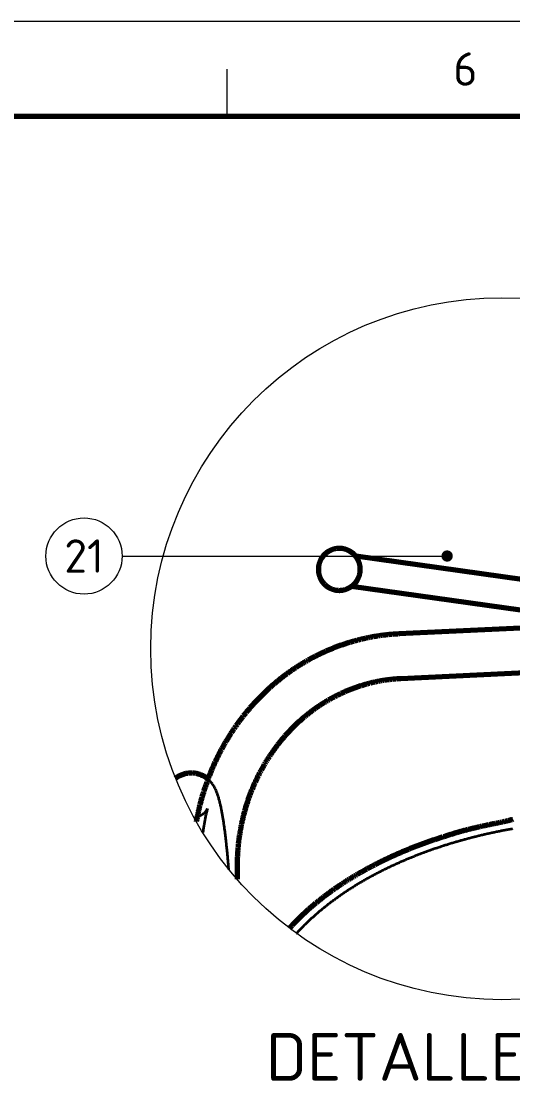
# Model space of a CAD drawing. Header units: millimetres. Extents: x 0 to 2382, y 0 to 420.
# Drawn here: x 879.4 to 931, y 307.9 to 420 of the extents above; entities that cross this region are included whole.
import ezdxf
from ezdxf.enums import TextEntityAlignment as Align

# ---------------------------------------------------------------- set-up
doc = ezdxf.new("R2010")
doc.units = ezdxf.units.MM
doc.linetypes.add('IRAM-E-TRAZOS', pattern=[5, 4, -1])
for name, color, linetype, lineweight in [('01-VISIBLE', 7, 'CONTINUOUS', 70), ('02-OCULTA', 4, 'IRAM-E-TRAZOS', 35), ('06-TEXTO', 7, 'CONTINUOUS', 25), ('07-RECUADRO', 7, 'CONTINUOUS', 70), ('08-FINA', 5, 'CONTINUOUS', 18)]:
    doc.layers.add(name, color=color, linetype=linetype, lineweight=lineweight)
doc.styles.add('ISO3098', font='isocpeur.ttf')

msp = doc.modelspace()

# ---------------------------------------------------------------- hatches: boundary and pattern name
at = {"layer": '08-FINA'}
h = msp.add_hatch(color=7, dxfattribs=at)
h.dxf.hatch_style = 1
edge = h.paths.add_edge_path()
edge.add_arc((924.083, 363.891), 0.6, 0, 360)

# ---------------------------------------------------------------- linework, layer by layer
at = {"layer": '01-VISIBLE'}
for points in [[(914.977, 362.491), (914.977, 362.531), (914.976, 362.571), (914.974, 362.611), (914.972, 362.651), (914.968, 362.691), (914.964, 362.731), (914.96, 362.77), (914.954, 362.81), (914.948, 362.85), (914.941, 362.889), (914.933, 362.929), (914.925, 362.968), (914.916, 363.007), (914.906, 363.046), (914.896, 363.084), (914.885, 363.123), (914.873, 363.161), (914.86, 363.199), (914.847, 363.237), (914.833, 363.274), (914.818, 363.312), (914.803, 363.349), (914.787, 363.386), (914.771, 363.422), (914.753, 363.458), (914.735, 363.494), (914.717, 363.529), (914.698, 363.565), (914.678, 363.599), (914.657, 363.634), (914.636, 363.668), (914.614, 363.702), (914.592, 363.735), (914.569, 363.768), (914.545, 363.8), (914.521, 363.832), (914.497, 363.864), (914.471, 363.895), (914.445, 363.925), (914.419, 363.955), (914.392, 363.985), (914.365, 364.014), (914.337, 364.043), (914.308, 364.071), (914.279, 364.099), (914.25, 364.126), (914.219, 364.152), (914.189, 364.178), (914.158, 364.204), (914.127, 364.228), (914.095, 364.253), (914.062, 364.276), (914.03, 364.3), (913.997, 364.322), (913.963, 364.344), (913.929, 364.365), (913.895, 364.386), (913.86, 364.406), (913.825, 364.425), (913.79, 364.444), (913.754, 364.462), (913.718, 364.48), (913.681, 364.496), (913.645, 364.513), (913.608, 364.528), (913.571, 364.543), (913.533, 364.557), (913.495, 364.57), (913.457, 364.583), (913.419, 364.595), (913.381, 364.606), (913.342, 364.617), (913.303, 364.627), (913.264, 364.636), (913.225, 364.645), (913.186, 364.653), (913.146, 364.66), (913.107, 364.666), (913.067, 364.672), (913.027, 364.676), (912.987, 364.681), (912.948, 364.684), (912.908, 364.687), (912.868, 364.689), (912.828, 364.69), (912.787, 364.691), (912.747, 364.691), (912.707, 364.69), (912.667, 364.688), (912.627, 364.686), (912.587, 364.683), (912.547, 364.679), (912.508, 364.674), (912.468, 364.669), (912.428, 364.663), (912.389, 364.656), (912.349, 364.649), (912.31, 364.641), (912.271, 364.632), (912.232, 364.622), (912.194, 364.612), (912.155, 364.601), (912.117, 364.589), (912.079, 364.577), (912.041, 364.564), (912.003, 364.55), (911.966, 364.536), (911.929, 364.52), (911.892, 364.505), (911.855, 364.488), (911.819, 364.471), (911.783, 364.453), (911.748, 364.435), (911.712, 364.416), (911.677, 364.396), (911.643, 364.376), (911.609, 364.355), (911.575, 364.333), (911.542, 364.311), (911.509, 364.288), (911.476, 364.265), (911.444, 364.241), (911.412, 364.216), (911.381, 364.191), (911.351, 364.165), (911.32, 364.139), (911.291, 364.112), (911.261, 364.085), (911.232, 364.057), (911.204, 364.029), (911.176, 364), (911.149, 363.97), (911.123, 363.94), (911.096, 363.91), (911.071, 363.879), (911.046, 363.848), (911.021, 363.816), (910.998, 363.784), (910.974, 363.751), (910.952, 363.718), (910.93, 363.685), (910.908, 363.651), (910.887, 363.617), (910.867, 363.582), (910.848, 363.547), (910.829, 363.512), (910.81, 363.476), (910.793, 363.44), (910.776, 363.404), (910.76, 363.367), (910.744, 363.33), (910.729, 363.293), (910.715, 363.256), (910.701, 363.218), (910.688, 363.18), (910.676, 363.142), (910.664, 363.104), (910.654, 363.065), (910.644, 363.026), (910.634, 362.987), (910.625, 362.948), (910.618, 362.909), (910.61, 362.869), (910.604, 362.83), (910.598, 362.79), (910.593, 362.751), (910.588, 362.711), (910.585, 362.671), (910.582, 362.631), (910.58, 362.591), (910.578, 362.551), (910.578, 362.511), (910.578, 362.471), (910.578, 362.431), (910.58, 362.391), (910.582, 362.351), (910.585, 362.311), (910.588, 362.271), (910.593, 362.231), (910.598, 362.191), (910.604, 362.152), (910.61, 362.112), (910.618, 362.073), (910.625, 362.033), (910.634, 361.994), (910.644, 361.955), (910.654, 361.916), (910.664, 361.878), (910.676, 361.84), (910.688, 361.801), (910.701, 361.763), (910.715, 361.726), (910.729, 361.688), (910.744, 361.651), (910.76, 361.614), (910.776, 361.578), (910.793, 361.541), (910.81, 361.505), (910.829, 361.47), (910.848, 361.434), (910.867, 361.399), (910.887, 361.365), (910.908, 361.331), (910.93, 361.297), (910.952, 361.263), (910.974, 361.23), (910.998, 361.198), (911.021, 361.165), (911.046, 361.134), (911.071, 361.102), (911.096, 361.071), (911.123, 361.041), (911.149, 361.011), (911.176, 360.982), (911.204, 360.953), (911.232, 360.925), (911.261, 360.897), (911.291, 360.869), (911.32, 360.842), (911.351, 360.816), (911.381, 360.791), (911.412, 360.765), (911.444, 360.741), (911.476, 360.717), (911.509, 360.693), (911.542, 360.671), (911.575, 360.648), (911.609, 360.627), (911.643, 360.606), (911.677, 360.585), (911.712, 360.566), (911.748, 360.547), (911.783, 360.528), (911.819, 360.51), (911.855, 360.493), (911.892, 360.477), (911.929, 360.461), (911.966, 360.446), (912.003, 360.432), (912.041, 360.418), (912.079, 360.405), (912.117, 360.392), (912.155, 360.381), (912.194, 360.37), (912.232, 360.359), (912.271, 360.35), (912.31, 360.341), (912.349, 360.333), (912.389, 360.325), (912.428, 360.319), (912.468, 360.313), (912.508, 360.307), (912.547, 360.303), (912.587, 360.299), (912.627, 360.296), (912.667, 360.293), (912.707, 360.292), (912.747, 360.291), (912.787, 360.291), (912.828, 360.291), (912.868, 360.293), (912.908, 360.295), (912.948, 360.297), (912.987, 360.301), (913.027, 360.305), (913.067, 360.31), (913.107, 360.316), (913.146, 360.322), (913.186, 360.329), (913.225, 360.337), (913.264, 360.345), (913.303, 360.354), (913.342, 360.364), (913.381, 360.375), (913.419, 360.386), (913.457, 360.398), (913.495, 360.411), (913.533, 360.425), (913.571, 360.439), (913.608, 360.453), (913.645, 360.469), (913.681, 360.485), (913.718, 360.502), (913.754, 360.519), (913.79, 360.537), (913.825, 360.556), (913.86, 360.576), (913.895, 360.596), (913.929, 360.616), (913.963, 360.638), (913.997, 360.659), (914.03, 360.682), (914.062, 360.705), (914.095, 360.729), (914.127, 360.753), (914.158, 360.778), (914.189, 360.803), (914.219, 360.829), (914.25, 360.856), (914.279, 360.883), (914.308, 360.911), (914.337, 360.939), (914.365, 360.967), (914.392, 360.996), (914.419, 361.026), (914.445, 361.056), (914.471, 361.087), (914.497, 361.118), (914.521, 361.149), (914.545, 361.181), (914.569, 361.214), (914.592, 361.247), (914.614, 361.28), (914.636, 361.314), (914.657, 361.348), (914.678, 361.382), (914.698, 361.417), (914.717, 361.452), (914.735, 361.487), (914.753, 361.523), (914.771, 361.559), (914.787, 361.596), (914.803, 361.633), (914.818, 361.67), (914.833, 361.707), (914.847, 361.745), (914.86, 361.782), (914.873, 361.82), (914.885, 361.859), (914.896, 361.897), (914.906, 361.936), (914.916, 361.975), (914.925, 362.014), (914.933, 362.053), (914.941, 362.092), (914.948, 362.132), (914.954, 362.171), (914.96, 362.211), (914.964, 362.251), (914.968, 362.291), (914.972, 362.331), (914.974, 362.371), (914.976, 362.411), (914.977, 362.451), (914.977, 362.491)], [(943.116, 359.843), (914.495, 363.865)], [(938.758, 357.224), (914.05, 360.696)], [(938.574, 356.644), (919.009, 355.713)], [(919.009, 355.713), (918.909, 355.708), (918.809, 355.703), (918.709, 355.697), (918.609, 355.69), (918.51, 355.684), (918.41, 355.676), (918.31, 355.668), (918.21, 355.66), (918.111, 355.651), (918.011, 355.642), (917.911, 355.632), (917.812, 355.622), (917.712, 355.611), (917.613, 355.6), (917.513, 355.589), (917.414, 355.577), (917.315, 355.564), (917.216, 355.551), (917.116, 355.538), (917.017, 355.524), (916.918, 355.509), (916.819, 355.494), (916.72, 355.479), (916.622, 355.463), (916.523, 355.447), (916.424, 355.43), (916.326, 355.413), (916.227, 355.395), (916.129, 355.377), (916.03, 355.358), (915.932, 355.339), (915.834, 355.32), (915.736, 355.3), (915.638, 355.279), (915.54, 355.258), (915.442, 355.237), (915.345, 355.215), (915.247, 355.193), (915.15, 355.17), (915.052, 355.147), (914.955, 355.123), (914.858, 355.099), (914.761, 355.074), (914.664, 355.049), (914.567, 355.024), (914.471, 354.998), (914.374, 354.972), (914.278, 354.945), (914.181, 354.917), (914.085, 354.89), (913.989, 354.861), (913.893, 354.833), (913.798, 354.804), (913.702, 354.774), (913.607, 354.744), (913.511, 354.714), (913.416, 354.683), (913.321, 354.652), (913.226, 354.62), (913.131, 354.588), (913.037, 354.555), (912.942, 354.522), (912.848, 354.488), (912.754, 354.454), (912.66, 354.42), (912.566, 354.385), (912.472, 354.35), (912.379, 354.314), (912.286, 354.278), (912.192, 354.242), (912.099, 354.205), (912.007, 354.167), (911.914, 354.129), (911.822, 354.091), (911.729, 354.052), (911.637, 354.013), (911.545, 353.974), (911.453, 353.934), (911.362, 353.893), (911.271, 353.852), (911.179, 353.811), (911.088, 353.77), (910.998, 353.728), (910.907, 353.685), (910.817, 353.642), (910.726, 353.599), (910.636, 353.555), (910.546, 353.511), (910.457, 353.466), (910.367, 353.422), (910.278, 353.376), (910.189, 353.33), (910.1, 353.284), (910.012, 353.238), (909.923, 353.191), (909.835, 353.143), (909.747, 353.096), (909.66, 353.047), (909.572, 352.999), (909.485, 352.95), (909.398, 352.901), (909.311, 352.851), (909.224, 352.801), (909.138, 352.75), (909.052, 352.699), (908.966, 352.648), (908.88, 352.596), (908.795, 352.544), (908.71, 352.492), (908.625, 352.439), (908.54, 352.386), (908.455, 352.332), (908.371, 352.278), (908.287, 352.224), (908.203, 352.169), (908.12, 352.114), (908.036, 352.058), (907.953, 352.003), (907.87, 351.946), (907.788, 351.89), (907.706, 351.833), (907.624, 351.776), (907.542, 351.718), (907.46, 351.66), (907.379, 351.601), (907.298, 351.543), (907.217, 351.484), (907.137, 351.424), (907.057, 351.364), (906.977, 351.304), (906.897, 351.244), (906.817, 351.183), (906.738, 351.121), (906.659, 351.06), (906.581, 350.998), (906.502, 350.936), (906.424, 350.873), (906.347, 350.81), (906.269, 350.747), (906.192, 350.683), (906.115, 350.619), (906.038, 350.555), (905.962, 350.49), (905.886, 350.425), (905.81, 350.36), (905.734, 350.294), (905.659, 350.229), (905.584, 350.162), (905.509, 350.096), (905.435, 350.029), (905.361, 349.961), (905.287, 349.894), (905.213, 349.826), (905.14, 349.758), (905.067, 349.689), (904.995, 349.62), (904.922, 349.551), (904.85, 349.482), (904.778, 349.412), (904.707, 349.342), (904.636, 349.272), (904.565, 349.201), (904.494, 349.13), (904.424, 349.059), (904.354, 348.987), (904.285, 348.915), (904.215, 348.843), (904.146, 348.771), (904.078, 348.698), (904.009, 348.625), (903.941, 348.551), (903.873, 348.478), (903.806, 348.404), (903.739, 348.33), (903.672, 348.255), (903.605, 348.18), (903.539, 348.105), (903.473, 348.03), (903.408, 347.954), (903.342, 347.879), (903.278, 347.802), (903.213, 347.726), (903.149, 347.649), (903.085, 347.572), (903.021, 347.495), (902.958, 347.418), (902.895, 347.34), (902.832, 347.262), (902.77, 347.184), (902.708, 347.105), (902.646, 347.026), (902.585, 346.947), (902.524, 346.868), (902.463, 346.788), (902.403, 346.708), (902.343, 346.628), (902.283, 346.548), (902.224, 346.467), (902.165, 346.387), (902.106, 346.306), (902.047, 346.224), (901.989, 346.143), (901.932, 346.061), (901.874, 345.979), (901.817, 345.897), (901.761, 345.814), (901.704, 345.732), (901.648, 345.649), (901.593, 345.565), (901.537, 345.482), (901.482, 345.398), (901.428, 345.315), (901.374, 345.23), (901.32, 345.146), (901.266, 345.062), (901.213, 344.977), (901.16, 344.892), (901.107, 344.807), (901.055, 344.721), (901.003, 344.636), (900.952, 344.55), (900.901, 344.464), (900.85, 344.378), (900.799, 344.291), (900.749, 344.205), (900.699, 344.118), (900.65, 344.031), (900.601, 343.944), (900.552, 343.856), (900.504, 343.769), (900.456, 343.681), (900.408, 343.593), (900.361, 343.505), (900.314, 343.416), (900.268, 343.328), (900.221, 343.239), (900.175, 343.15), (900.13, 343.061), (900.085, 342.971), (900.04, 342.882), (899.996, 342.792), (899.952, 342.702), (899.908, 342.612), (899.864, 342.522), (899.821, 342.432), (899.779, 342.341), (899.737, 342.251), (899.695, 342.16), (899.653, 342.069), (899.612, 341.977), (899.571, 341.886), (899.531, 341.795), (899.491, 341.703), (899.451, 341.611), (899.411, 341.519), (899.372, 341.427), (899.334, 341.335), (899.296, 341.242), (899.258, 341.149), (899.22, 341.057), (899.183, 340.964), (899.146, 340.871), (899.11, 340.778), (899.074, 340.684), (899.038, 340.591), (899.003, 340.497), (898.968, 340.403), (898.933, 340.309), (898.899, 340.215), (898.865, 340.121), (898.831, 340.027), (898.798, 339.932), (898.766, 339.838), (898.733, 339.743), (898.701, 339.648), (898.67, 339.553), (898.638, 339.458), (898.607, 339.363), (898.577, 339.268), (898.547, 339.172), (898.517, 339.077), (898.488, 338.981), (898.459, 338.885), (898.43, 338.79), (898.402, 338.694), (898.374, 338.597), (898.346, 338.501), (898.319, 338.405), (898.292, 338.309), (898.266, 338.212), (898.24, 338.115), (898.214, 338.019), (898.189, 337.922), (898.164, 337.825), (898.139, 337.728), (898.115, 337.631), (898.091, 337.534), (898.068, 337.436), (898.045, 337.339), (898.022, 337.241), (898, 337.144), (897.978, 337.046), (897.957, 336.948), (897.936, 336.851), (897.915, 336.753), (897.894, 336.655), (897.874, 336.557), (897.855, 336.459), (897.836, 336.36), (897.817, 336.262), (897.798, 336.164), (897.78, 336.065), (897.774, 336.032)], [(919.232, 351.019), (919.132, 351.013), (919.032, 351.008), (918.932, 351.002), (918.832, 350.995), (918.732, 350.987), (918.632, 350.979), (918.532, 350.97), (918.433, 350.961), (918.333, 350.951), (918.233, 350.94), (918.134, 350.929), (918.034, 350.917), (917.935, 350.905), (917.835, 350.892), (917.736, 350.878), (917.637, 350.864), (917.538, 350.849), (917.439, 350.834), (917.34, 350.818), (917.241, 350.801), (917.142, 350.784), (917.043, 350.766), (916.945, 350.748), (916.846, 350.729), (916.748, 350.709), (916.65, 350.689), (916.552, 350.669), (916.454, 350.647), (916.356, 350.625), (916.258, 350.603), (916.161, 350.579), (916.064, 350.556), (915.966, 350.531), (915.869, 350.506), (915.772, 350.481), (915.675, 350.455), (915.579, 350.428), (915.482, 350.401), (915.386, 350.373), (915.29, 350.345), (915.194, 350.316), (915.098, 350.286), (915.003, 350.256), (914.907, 350.226), (914.812, 350.194), (914.717, 350.162), (914.622, 350.13), (914.527, 350.097), (914.433, 350.064), (914.339, 350.03), (914.245, 349.995), (914.151, 349.96), (914.057, 349.924), (913.964, 349.888), (913.87, 349.851), (913.777, 349.813), (913.685, 349.775), (913.592, 349.737), (913.5, 349.698), (913.408, 349.658), (913.316, 349.618), (913.224, 349.578), (913.133, 349.536), (913.042, 349.495), (912.951, 349.452), (912.86, 349.41), (912.77, 349.366), (912.68, 349.322), (912.59, 349.278), (912.5, 349.233), (912.411, 349.188), (912.322, 349.142), (912.233, 349.095), (912.144, 349.048), (912.056, 349.001), (911.968, 348.953), (911.88, 348.905), (911.793, 348.856), (911.706, 348.806), (911.619, 348.756), (911.532, 348.706), (911.446, 348.655), (911.36, 348.603), (911.274, 348.551), (911.189, 348.499), (911.104, 348.446), (911.019, 348.392), (910.934, 348.339), (910.85, 348.284), (910.766, 348.229), (910.683, 348.174), (910.599, 348.118), (910.516, 348.062), (910.434, 348.005), (910.351, 347.948), (910.269, 347.89), (910.188, 347.832), (910.106, 347.774), (910.025, 347.715), (909.945, 347.655), (909.864, 347.595), (909.784, 347.535), (909.705, 347.474), (909.625, 347.413), (909.546, 347.351), (909.468, 347.289), (909.389, 347.226), (909.311, 347.163), (909.234, 347.1), (909.157, 347.036), (909.08, 346.972), (909.003, 346.907), (908.927, 346.842), (908.851, 346.776), (908.776, 346.71), (908.7, 346.644), (908.626, 346.577), (908.551, 346.51), (908.477, 346.443), (908.404, 346.375), (908.33, 346.306), (908.257, 346.237), (908.185, 346.168), (908.113, 346.099), (908.041, 346.029), (907.97, 345.958), (907.898, 345.888), (907.828, 345.817), (907.758, 345.745), (907.688, 345.673), (907.618, 345.601), (907.549, 345.528), (907.48, 345.456), (907.412, 345.382), (907.344, 345.309), (907.276, 345.234), (907.209, 345.16), (907.142, 345.085), (907.076, 345.01), (907.01, 344.935), (906.945, 344.859), (906.879, 344.783), (906.815, 344.706), (906.75, 344.63), (906.686, 344.552), (906.623, 344.475), (906.559, 344.397), (906.497, 344.319), (906.434, 344.24), (906.372, 344.162), (906.311, 344.082), (906.25, 344.003), (906.189, 343.923), (906.129, 343.843), (906.069, 343.763), (906.009, 343.682), (905.95, 343.601), (905.892, 343.52), (905.833, 343.438), (905.776, 343.356), (905.718, 343.274), (905.661, 343.192), (905.605, 343.109), (905.549, 343.026), (905.493, 342.943), (905.438, 342.859), (905.383, 342.775), (905.328, 342.691), (905.274, 342.606), (905.221, 342.522), (905.168, 342.437), (905.115, 342.351), (905.063, 342.266), (905.011, 342.18), (904.959, 342.094), (904.909, 342.008), (904.858, 341.921), (904.808, 341.834), (904.758, 341.747), (904.709, 341.66), (904.66, 341.572), (904.612, 341.485), (904.564, 341.397), (904.516, 341.308), (904.469, 341.22), (904.423, 341.131), (904.377, 341.042), (904.331, 340.953), (904.286, 340.864), (904.241, 340.774), (904.196, 340.684), (904.152, 340.594), (904.109, 340.504), (904.066, 340.413), (904.023, 340.322), (903.981, 340.231), (903.939, 340.14), (903.898, 340.049), (903.857, 339.957), (903.817, 339.866), (903.777, 339.774), (903.737, 339.682), (903.698, 339.589), (903.66, 339.497), (903.622, 339.404), (903.584, 339.311), (903.547, 339.218), (903.51, 339.125), (903.474, 339.031), (903.438, 338.938), (903.402, 338.844), (903.367, 338.75), (903.333, 338.656), (903.299, 338.562), (903.265, 338.467), (903.232, 338.373), (903.199, 338.278), (903.167, 338.183), (903.135, 338.088), (903.104, 337.993), (903.073, 337.897), (903.043, 337.802), (903.013, 337.706), (902.983, 337.61), (902.954, 337.515), (902.926, 337.418), (902.898, 337.322), (902.87, 337.226), (902.843, 337.129), (902.816, 337.033), (902.79, 336.936), (902.764, 336.839), (902.738, 336.742), (902.714, 336.645), (902.689, 336.548), (902.665, 336.451), (902.642, 336.353), (902.619, 336.256), (902.596, 336.158), (902.574, 336.06), (902.552, 335.962), (902.531, 335.864), (902.51, 335.766), (902.49, 335.668), (902.47, 335.57), (902.451, 335.472), (902.432, 335.373), (902.413, 335.275), (902.396, 335.176), (902.378, 335.077), (902.361, 334.979), (902.344, 334.88), (902.328, 334.781), (902.313, 334.682), (902.298, 334.583), (902.283, 334.484), (902.269, 334.384), (902.255, 334.285), (902.242, 334.186), (902.229, 334.086), (902.216, 333.987), (902.204, 333.887), (902.193, 333.788), (902.182, 333.688), (902.171, 333.588), (902.161, 333.489), (902.152, 333.389), (902.143, 333.289), (902.134, 333.189), (902.126, 333.089), (902.118, 332.989), (902.111, 332.889), (902.104, 332.789), (902.098, 332.689), (902.092, 332.589), (902.087, 332.489), (902.082, 332.389), (902.077, 332.289), (902.073, 332.189), (902.07, 332.089), (902.067, 331.988), (902.064, 331.888), (902.062, 331.788), (902.06, 331.688), (902.059, 331.588), (902.059, 331.487), (902.058, 331.387)], [(938.797, 351.949), (919.232, 351.019)], [(897.179, 341.103), (897.079, 341.101), (896.979, 341.095), (896.879, 341.085), (896.78, 341.071), (896.682, 341.053), (896.584, 341.031), (896.487, 341.006), (896.391, 340.976), (896.297, 340.943), (896.204, 340.906), (896.112, 340.866), (896.022, 340.822), (895.934, 340.774), (895.847, 340.723), (895.763, 340.669), (895.681, 340.612), (895.609, 340.558)], [(897.337, 341.103), (897.179, 341.103)], [(898.998, 340.485), (898.918, 340.55), (898.836, 340.612), (898.752, 340.67), (898.665, 340.726), (898.577, 340.778), (898.486, 340.826), (898.394, 340.871), (898.299, 340.912), (898.204, 340.949), (898.106, 340.982), (898.008, 341.012), (897.908, 341.037), (897.808, 341.058), (897.707, 341.075), (897.605, 341.088), (897.502, 341.097), (897.4, 341.102)], [(907.552, 324.84), (907.617, 324.912), (907.685, 324.987), (907.753, 325.061), (907.822, 325.135), (907.891, 325.209), (907.961, 325.282), (908.03, 325.355), (908.1, 325.428), (908.17, 325.501), (908.241, 325.573), (908.312, 325.645), (908.383, 325.717), (908.454, 325.788), (908.526, 325.859), (908.598, 325.93), (908.67, 326.001), (908.743, 326.071), (908.815, 326.141), (908.889, 326.211), (908.962, 326.28), (909.035, 326.349), (909.109, 326.418), (909.183, 326.487), (909.258, 326.555), (909.332, 326.623), (909.407, 326.691), (909.482, 326.759), (909.558, 326.826), (909.633, 326.893), (909.709, 326.96), (909.785, 327.026), (909.862, 327.092), (909.938, 327.158), (910.015, 327.224), (910.092, 327.289), (910.17, 327.354), (910.247, 327.419), (910.325, 327.483), (910.403, 327.547), (910.481, 327.611), (910.559, 327.675), (910.638, 327.738), (910.717, 327.802), (910.796, 327.864), (910.875, 327.927), (910.954, 327.989), (911.034, 328.051), (911.114, 328.113), (911.194, 328.175), (911.274, 328.236), (911.355, 328.297), (911.436, 328.358), (911.516, 328.418), (911.598, 328.479), (911.679, 328.539), (911.76, 328.598), (911.842, 328.658), (911.924, 328.717), (912.006, 328.776), (912.088, 328.835), (912.17, 328.893), (912.253, 328.951), (912.336, 329.009), (912.419, 329.067), (912.502, 329.124), (912.585, 329.182), (912.668, 329.239), (912.752, 329.295), (912.836, 329.352), (912.92, 329.408), (913.004, 329.464), (913.088, 329.519), (913.172, 329.575), (913.257, 329.63), (913.342, 329.685), (913.427, 329.74), (913.512, 329.794), (913.597, 329.848), (913.683, 329.902), (913.768, 329.956), (913.854, 330.009), (913.94, 330.062), (914.026, 330.115), (914.112, 330.168), (914.198, 330.221), (914.284, 330.273), (914.371, 330.325), (914.458, 330.377), (914.545, 330.428), (914.632, 330.48), (914.719, 330.531), (914.806, 330.581), (914.894, 330.632), (914.981, 330.682), (915.069, 330.733), (915.157, 330.782), (915.245, 330.832), (915.333, 330.881), (915.421, 330.931), (915.509, 330.98), (915.598, 331.028), (915.686, 331.077), (915.775, 331.125), (915.864, 331.173), (915.953, 331.221), (916.042, 331.269), (916.131, 331.316), (916.22, 331.363), (916.31, 331.41), (916.4, 331.457), (916.489, 331.503), (916.579, 331.549), (916.669, 331.595), (916.759, 331.641), (916.849, 331.687), (916.939, 331.732), (917.03, 331.777), (917.12, 331.822), (917.211, 331.867), (917.301, 331.911), (917.392, 331.956), (917.483, 332), (917.574, 332.043), (917.665, 332.087), (917.756, 332.13), (917.848, 332.174), (917.939, 332.216), (918.031, 332.259), (918.122, 332.302), (918.214, 332.344), (918.306, 332.386), (918.398, 332.428), (918.49, 332.47), (918.582, 332.511), (918.674, 332.552), (918.766, 332.594), (918.859, 332.634), (918.951, 332.675), (919.044, 332.716), (919.136, 332.756), (919.229, 332.796), (919.322, 332.836), (919.415, 332.875), (919.508, 332.915), (919.601, 332.954), (919.694, 332.993), (919.787, 333.032), (919.881, 333.071), (919.974, 333.109), (920.067, 333.147), (920.161, 333.185), (920.255, 333.223), (920.349, 333.26), (920.442, 333.298), (920.536, 333.335), (920.63, 333.372), (920.725, 333.408), (920.819, 333.445), (920.913, 333.481), (921.007, 333.517), (921.102, 333.553), (921.196, 333.588), (921.291, 333.623), (921.386, 333.659), (921.481, 333.693), (921.575, 333.728), (921.67, 333.763), (921.765, 333.797), (921.86, 333.831), (921.956, 333.865), (922.051, 333.899), (922.146, 333.932), (922.241, 333.965), (922.337, 333.999), (922.432, 334.031), (922.528, 334.064), (922.624, 334.097), (922.719, 334.129), (922.815, 334.161), (922.911, 334.194), (923.007, 334.225), (923.102, 334.257), (923.198, 334.289), (923.294, 334.32), (923.39, 334.351), (923.486, 334.383), (923.583, 334.414), (923.679, 334.444), (923.775, 334.475), (923.871, 334.506), (923.968, 334.536), (924.064, 334.567), (924.16, 334.597), (924.257, 334.627), (924.353, 334.657), (924.45, 334.687), (924.546, 334.716), (924.643, 334.746), (924.739, 334.775), (924.836, 334.805), (924.933, 334.834), (925.03, 334.863), (925.126, 334.891), (925.223, 334.92), (925.32, 334.948), (925.417, 334.976), (925.514, 335.004), (925.612, 335.031), (925.709, 335.058), (925.806, 335.085), (925.904, 335.112), (926.001, 335.138), (926.099, 335.164), (926.197, 335.19), (926.294, 335.215), (926.392, 335.241), (926.49, 335.265), (926.588, 335.29), (926.686, 335.314), (926.784, 335.338), (926.882, 335.362), (926.981, 335.385), (927.079, 335.409), (927.177, 335.432), (927.276, 335.454), (927.374, 335.477), (927.473, 335.499), (927.571, 335.521), (927.67, 335.543), (927.769, 335.564), (927.867, 335.586), (927.966, 335.607), (928.065, 335.628), (928.164, 335.649), (928.262, 335.67), (928.361, 335.691), (928.46, 335.711), (928.559, 335.732), (928.658, 335.752), (928.757, 335.772), (928.856, 335.792), (928.955, 335.813), (929.054, 335.833), (929.153, 335.853), (929.252, 335.873), (929.351, 335.893), (929.45, 335.913), (929.549, 335.933), (929.648, 335.953), (929.747, 335.974), (929.846, 335.994), (929.945, 336.015), (930.043, 336.035), (930.142, 336.056), (930.241, 336.077), (930.34, 336.098), (930.438, 336.121), (930.536, 336.145), (930.634, 336.172), (930.731, 336.2), (930.828, 336.228), (930.926, 336.251), (931.025, 336.27)], [(902.058, 331.387), (902.058, 329.977)]]:
    msp.add_lwpolyline(points, dxfattribs=at)
at = {"layer": '02-OCULTA'}
for points in [[(914.977, 362.491), (914.977, 362.531), (914.976, 362.571), (914.974, 362.611), (914.972, 362.651), (914.968, 362.691), (914.964, 362.731), (914.96, 362.77), (914.954, 362.81), (914.948, 362.85), (914.941, 362.889), (914.933, 362.929), (914.925, 362.968), (914.916, 363.007), (914.906, 363.046), (914.896, 363.084), (914.885, 363.123), (914.873, 363.161), (914.86, 363.199), (914.847, 363.237), (914.833, 363.274), (914.818, 363.312), (914.803, 363.349), (914.787, 363.386), (914.771, 363.422), (914.753, 363.458), (914.735, 363.494), (914.717, 363.529), (914.698, 363.565), (914.678, 363.599), (914.657, 363.634), (914.636, 363.668), (914.614, 363.702), (914.592, 363.735), (914.569, 363.768), (914.545, 363.8), (914.521, 363.832), (914.497, 363.864), (914.471, 363.895), (914.445, 363.925), (914.419, 363.955), (914.392, 363.985), (914.365, 364.014), (914.337, 364.043), (914.308, 364.071), (914.279, 364.099), (914.25, 364.126), (914.219, 364.152), (914.189, 364.178), (914.158, 364.204), (914.127, 364.228), (914.095, 364.253), (914.062, 364.276), (914.03, 364.3), (913.997, 364.322), (913.963, 364.344), (913.929, 364.365), (913.895, 364.386), (913.86, 364.406), (913.825, 364.425), (913.79, 364.444), (913.754, 364.462), (913.718, 364.48), (913.681, 364.496), (913.645, 364.513), (913.608, 364.528), (913.571, 364.543), (913.533, 364.557), (913.495, 364.57), (913.457, 364.583), (913.419, 364.595), (913.381, 364.606), (913.342, 364.617), (913.303, 364.627), (913.264, 364.636), (913.225, 364.645), (913.186, 364.653), (913.146, 364.66), (913.107, 364.666), (913.067, 364.672), (913.027, 364.676), (912.987, 364.681), (912.948, 364.684), (912.908, 364.687), (912.868, 364.689), (912.828, 364.69), (912.787, 364.691), (912.747, 364.691), (912.707, 364.69), (912.667, 364.688), (912.627, 364.686), (912.587, 364.683), (912.547, 364.679), (912.508, 364.674), (912.468, 364.669), (912.428, 364.663), (912.389, 364.656), (912.349, 364.649), (912.31, 364.641), (912.271, 364.632), (912.232, 364.622), (912.194, 364.612), (912.155, 364.601), (912.117, 364.589), (912.079, 364.577), (912.041, 364.564), (912.003, 364.55), (911.966, 364.536), (911.929, 364.52), (911.892, 364.505), (911.855, 364.488), (911.819, 364.471), (911.783, 364.453), (911.748, 364.435), (911.712, 364.416), (911.677, 364.396), (911.643, 364.376), (911.609, 364.355), (911.575, 364.333), (911.542, 364.311), (911.509, 364.288), (911.476, 364.265), (911.444, 364.241), (911.412, 364.216), (911.381, 364.191), (911.351, 364.165), (911.32, 364.139), (911.291, 364.112), (911.261, 364.085), (911.232, 364.057), (911.204, 364.029), (911.176, 364), (911.149, 363.97), (911.123, 363.94), (911.096, 363.91), (911.071, 363.879), (911.046, 363.848), (911.021, 363.816), (910.998, 363.784), (910.974, 363.751), (910.952, 363.718), (910.93, 363.685), (910.908, 363.651), (910.887, 363.617), (910.867, 363.582), (910.848, 363.547), (910.829, 363.512), (910.81, 363.476), (910.793, 363.44), (910.776, 363.404), (910.76, 363.367), (910.744, 363.33), (910.729, 363.293), (910.715, 363.256), (910.701, 363.218), (910.688, 363.18), (910.676, 363.142), (910.664, 363.104), (910.654, 363.065), (910.644, 363.026), (910.634, 362.987), (910.625, 362.948), (910.618, 362.909), (910.61, 362.869), (910.604, 362.83), (910.598, 362.79), (910.593, 362.751), (910.588, 362.711), (910.585, 362.671), (910.582, 362.631), (910.58, 362.591), (910.578, 362.551), (910.578, 362.511), (910.578, 362.471), (910.578, 362.431), (910.58, 362.391), (910.582, 362.351), (910.585, 362.311), (910.588, 362.271), (910.593, 362.231), (910.598, 362.191), (910.604, 362.152), (910.61, 362.112), (910.618, 362.073), (910.625, 362.033), (910.634, 361.994), (910.644, 361.955), (910.654, 361.916), (910.664, 361.878), (910.676, 361.84), (910.688, 361.801), (910.701, 361.763), (910.715, 361.726), (910.729, 361.688), (910.744, 361.651), (910.76, 361.614), (910.776, 361.578), (910.793, 361.541), (910.81, 361.505), (910.829, 361.47), (910.848, 361.434), (910.867, 361.399), (910.887, 361.365), (910.908, 361.331), (910.93, 361.297), (910.952, 361.263), (910.974, 361.23), (910.998, 361.198), (911.021, 361.165), (911.046, 361.134), (911.071, 361.102), (911.096, 361.071), (911.123, 361.041), (911.149, 361.011), (911.176, 360.982), (911.204, 360.953), (911.232, 360.925), (911.261, 360.897), (911.291, 360.869), (911.32, 360.842), (911.351, 360.816), (911.381, 360.791), (911.412, 360.765), (911.444, 360.741), (911.476, 360.717), (911.509, 360.693), (911.542, 360.671), (911.575, 360.648), (911.609, 360.627), (911.643, 360.606), (911.677, 360.585), (911.712, 360.566), (911.748, 360.547), (911.783, 360.528), (911.819, 360.51), (911.855, 360.493), (911.892, 360.477), (911.929, 360.461), (911.966, 360.446), (912.003, 360.432), (912.041, 360.418), (912.079, 360.405), (912.117, 360.392), (912.155, 360.381), (912.194, 360.37), (912.232, 360.359), (912.271, 360.35), (912.31, 360.341), (912.349, 360.333), (912.389, 360.325), (912.428, 360.319), (912.468, 360.313), (912.508, 360.307), (912.547, 360.303), (912.587, 360.299), (912.627, 360.296), (912.667, 360.293), (912.707, 360.292), (912.747, 360.291), (912.787, 360.291), (912.828, 360.291), (912.868, 360.293), (912.908, 360.295), (912.948, 360.297), (912.987, 360.301), (913.027, 360.305), (913.067, 360.31), (913.107, 360.316), (913.146, 360.322), (913.186, 360.329), (913.225, 360.337), (913.264, 360.345), (913.303, 360.354), (913.342, 360.364), (913.381, 360.375), (913.419, 360.386), (913.457, 360.398), (913.495, 360.411), (913.533, 360.425), (913.571, 360.439), (913.608, 360.453), (913.645, 360.469), (913.681, 360.485), (913.718, 360.502), (913.754, 360.519), (913.79, 360.537), (913.825, 360.556), (913.86, 360.576), (913.895, 360.596), (913.929, 360.616), (913.963, 360.638), (913.997, 360.659), (914.03, 360.682), (914.062, 360.705), (914.095, 360.729), (914.127, 360.753), (914.158, 360.778), (914.189, 360.803), (914.219, 360.829), (914.25, 360.856), (914.279, 360.883), (914.308, 360.911), (914.337, 360.939), (914.365, 360.967), (914.392, 360.996), (914.419, 361.026), (914.445, 361.056), (914.471, 361.087), (914.497, 361.118), (914.521, 361.149), (914.545, 361.181), (914.569, 361.214), (914.592, 361.247), (914.614, 361.28), (914.636, 361.314), (914.657, 361.348), (914.678, 361.382), (914.698, 361.417), (914.717, 361.452), (914.735, 361.487), (914.753, 361.523), (914.771, 361.559), (914.787, 361.596), (914.803, 361.633), (914.818, 361.67), (914.833, 361.707), (914.847, 361.745), (914.86, 361.782), (914.873, 361.82), (914.885, 361.859), (914.896, 361.897), (914.906, 361.936), (914.916, 361.975), (914.925, 362.014), (914.933, 362.053), (914.941, 362.092), (914.948, 362.132), (914.954, 362.171), (914.96, 362.211), (914.964, 362.251), (914.968, 362.291), (914.972, 362.331), (914.974, 362.371), (914.976, 362.411), (914.977, 362.451), (914.977, 362.491)], [(914.05, 360.696), (914.083, 360.72), (914.115, 360.744), (914.147, 360.769), (914.178, 360.794), (914.209, 360.82), (914.239, 360.846), (914.269, 360.873), (914.298, 360.901), (914.327, 360.929), (914.355, 360.958), (914.383, 360.987), (914.41, 361.016), (914.437, 361.047), (914.463, 361.077), (914.489, 361.108), (914.514, 361.14), (914.538, 361.172), (914.562, 361.204), (914.585, 361.237), (914.608, 361.27), (914.63, 361.304), (914.651, 361.338), (914.672, 361.373), (914.692, 361.408), (914.712, 361.443), (914.731, 361.478), (914.749, 361.514), (914.766, 361.551), (914.783, 361.587), (914.799, 361.624), (914.815, 361.661), (914.83, 361.699), (914.844, 361.736), (914.857, 361.774), (914.87, 361.812), (914.882, 361.851), (914.894, 361.889), (914.904, 361.928), (914.914, 361.967), (914.923, 362.006), (914.932, 362.046), (914.94, 362.085), (914.947, 362.125), (914.953, 362.165), (914.959, 362.205), (914.964, 362.244), (914.968, 362.285), (914.971, 362.325), (914.974, 362.365), (914.976, 362.405), (914.977, 362.445), (914.977, 362.486), (914.977, 362.526), (914.976, 362.566), (914.974, 362.606), (914.972, 362.646), (914.969, 362.687), (914.965, 362.727), (914.96, 362.767), (914.955, 362.806), (914.949, 362.846), (914.942, 362.886), (914.934, 362.925), (914.926, 362.965), (914.917, 363.004), (914.907, 363.043), (914.896, 363.082), (914.885, 363.121), (914.873, 363.159), (914.861, 363.197), (914.848, 363.235), (914.834, 363.273), (914.819, 363.311), (914.804, 363.348), (914.788, 363.385), (914.771, 363.421), (914.753, 363.458), (914.735, 363.494), (914.717, 363.529), (914.697, 363.565), (914.677, 363.6), (914.657, 363.634), (914.636, 363.668), (914.614, 363.702), (914.591, 363.736), (914.568, 363.769), (914.545, 363.801), (914.52, 363.833), (914.495, 363.865)], [(914.05, 360.696), (914.083, 360.72), (914.115, 360.744), (914.147, 360.769), (914.178, 360.794), (914.209, 360.82), (914.239, 360.846), (914.269, 360.873), (914.298, 360.901), (914.327, 360.929), (914.355, 360.958), (914.383, 360.987), (914.41, 361.016), (914.437, 361.047), (914.463, 361.077), (914.489, 361.108), (914.514, 361.14), (914.538, 361.172), (914.562, 361.204), (914.585, 361.237), (914.608, 361.27), (914.63, 361.304), (914.651, 361.338), (914.672, 361.373), (914.692, 361.408), (914.712, 361.443), (914.731, 361.478), (914.749, 361.514), (914.766, 361.551), (914.783, 361.587), (914.799, 361.624), (914.815, 361.661), (914.83, 361.699), (914.844, 361.736), (914.857, 361.774), (914.87, 361.812), (914.882, 361.851), (914.894, 361.889), (914.904, 361.928), (914.914, 361.967), (914.923, 362.006), (914.932, 362.046), (914.94, 362.085), (914.947, 362.125), (914.953, 362.165), (914.959, 362.205), (914.964, 362.244), (914.968, 362.285), (914.971, 362.325), (914.974, 362.365), (914.976, 362.405), (914.977, 362.445), (914.977, 362.486), (914.977, 362.526), (914.976, 362.566), (914.974, 362.606), (914.972, 362.646), (914.969, 362.687), (914.965, 362.727), (914.96, 362.767), (914.955, 362.806), (914.949, 362.846), (914.942, 362.886), (914.934, 362.925), (914.926, 362.965), (914.917, 363.004), (914.907, 363.043), (914.896, 363.082), (914.885, 363.121), (914.873, 363.159), (914.861, 363.197), (914.848, 363.235), (914.834, 363.273), (914.819, 363.311), (914.804, 363.348), (914.788, 363.385), (914.771, 363.421), (914.753, 363.458), (914.735, 363.494), (914.717, 363.529), (914.697, 363.565), (914.677, 363.6), (914.657, 363.634), (914.636, 363.668), (914.614, 363.702), (914.591, 363.736), (914.568, 363.769), (914.545, 363.801), (914.52, 363.833), (914.495, 363.865)], [(944.342, 359.67), (914.495, 363.865)], [(943.897, 356.501), (914.05, 360.696)], [(897.4, 341.102), (897.389, 341.102), (897.379, 341.102), (897.369, 341.102), (897.358, 341.103), (897.348, 341.103), (897.337, 341.103)], [(901.195, 331.007), (901.188, 331.089), (901.179, 331.189), (901.171, 331.289), (901.162, 331.389), (901.154, 331.489), (901.145, 331.588), (901.136, 331.688), (901.128, 331.788), (901.119, 331.888), (901.11, 331.987), (901.1, 332.087), (901.091, 332.187), (901.082, 332.287), (901.073, 332.386), (901.063, 332.486), (901.053, 332.586), (901.044, 332.685), (901.034, 332.785), (901.024, 332.885), (901.014, 332.985), (901.004, 333.084), (900.994, 333.184), (900.983, 333.283), (900.973, 333.383), (900.962, 333.483), (900.952, 333.582), (900.941, 333.682), (900.93, 333.781), (900.919, 333.881), (900.908, 333.981), (900.897, 334.08), (900.885, 334.18), (900.874, 334.279), (900.862, 334.379), (900.85, 334.478), (900.838, 334.577), (900.826, 334.677), (900.813, 334.776), (900.801, 334.876), (900.788, 334.975), (900.775, 335.074), (900.762, 335.174), (900.749, 335.273), (900.736, 335.372), (900.722, 335.471), (900.708, 335.571), (900.694, 335.67), (900.68, 335.769), (900.665, 335.868), (900.65, 335.967), (900.635, 336.066), (900.62, 336.165), (900.605, 336.264), (900.589, 336.363), (900.573, 336.462), (900.556, 336.561), (900.54, 336.659), (900.522, 336.758), (900.505, 336.857), (900.487, 336.955), (900.469, 337.054), (900.45, 337.152), (900.431, 337.251), (900.412, 337.349), (900.392, 337.447), (900.372, 337.545), (900.351, 337.643), (900.329, 337.741), (900.307, 337.839), (900.284, 337.936), (900.26, 338.033), (900.236, 338.131), (900.211, 338.227), (900.185, 338.324), (900.158, 338.421), (900.13, 338.517), (900.102, 338.613), (900.072, 338.708), (900.04, 338.804), (900.008, 338.898), (899.974, 338.992), (899.938, 339.086), (899.9, 339.179), (899.861, 339.271), (899.82, 339.362), (899.777, 339.453), (899.732, 339.542), (899.685, 339.631), (899.635, 339.718), (899.583, 339.803), (899.528, 339.887), (899.471, 339.969), (899.411, 340.049), (899.348, 340.128), (899.283, 340.204), (899.216, 340.278), (899.146, 340.349), (899.073, 340.418), (898.998, 340.485)], [(897.552, 336.435), (897.584, 336.44), (897.684, 336.462), (897.782, 336.487), (897.879, 336.518), (897.975, 336.553), (898.069, 336.592), (898.16, 336.636), (898.25, 336.685), (898.337, 336.737), (898.422, 336.794), (898.503, 336.855), (898.582, 336.92), (898.657, 336.989), (898.728, 337.061), (898.795, 337.138), (898.857, 337.219), (898.914, 337.303), (898.963, 337.392)], [(898.963, 337.392), (898.929, 337.298), (898.899, 337.202), (898.871, 337.106), (898.845, 337.009), (898.82, 336.912), (898.797, 336.815), (898.775, 336.717), (898.753, 336.619), (898.733, 336.521), (898.713, 336.423), (898.693, 336.325), (898.674, 336.226), (898.656, 336.128), (898.638, 336.029), (898.621, 335.931), (898.604, 335.832), (898.587, 335.733), (898.571, 335.634), (898.555, 335.535), (898.54, 335.436), (898.524, 335.337), (898.51, 335.238), (898.495, 335.139), (898.48, 335.04), (898.466, 334.941), (898.458, 334.878)], [(930.957, 335.262), (930.858, 335.244), (930.758, 335.226), (930.659, 335.208), (930.559, 335.19), (930.46, 335.171), (930.36, 335.153), (930.261, 335.134), (930.161, 335.115), (930.062, 335.096), (929.963, 335.077), (929.863, 335.057), (929.764, 335.038), (929.665, 335.018), (929.566, 334.998), (929.466, 334.978), (929.367, 334.957), (929.268, 334.937), (929.169, 334.916), (929.07, 334.895), (928.971, 334.874), (928.872, 334.853), (928.773, 334.832), (928.674, 334.81), (928.576, 334.788), (928.477, 334.767), (928.378, 334.744), (928.279, 334.722), (928.181, 334.7), (928.082, 334.677), (927.983, 334.654), (927.885, 334.631), (927.786, 334.608), (927.688, 334.585), (927.589, 334.561), (927.491, 334.538), (927.393, 334.514), (927.294, 334.49), (927.196, 334.465), (927.098, 334.441), (927, 334.416), (926.902, 334.392), (926.804, 334.367), (926.706, 334.342), (926.608, 334.316), (926.51, 334.291), (926.412, 334.265), (926.314, 334.239), (926.216, 334.213), (926.119, 334.187), (926.021, 334.16), (925.923, 334.134), (925.826, 334.107), (925.728, 334.08), (925.631, 334.053), (925.533, 334.026), (925.436, 333.998), (925.339, 333.97), (925.241, 333.942), (925.144, 333.914), (925.047, 333.886), (924.95, 333.858), (924.853, 333.829), (924.756, 333.8), (924.659, 333.771), (924.562, 333.742), (924.465, 333.712), (924.368, 333.683), (924.272, 333.653), (924.175, 333.623), (924.078, 333.593), (923.982, 333.563), (923.885, 333.532), (923.789, 333.501), (923.693, 333.47), (923.596, 333.439), (923.5, 333.408), (923.404, 333.376), (923.308, 333.345), (923.212, 333.313), (923.116, 333.281), (923.02, 333.248), (922.924, 333.216), (922.828, 333.183), (922.733, 333.15), (922.637, 333.117), (922.541, 333.084), (922.446, 333.05), (922.35, 333.017), (922.255, 332.983), (922.16, 332.949), (922.065, 332.915), (921.969, 332.88), (921.874, 332.845), (921.779, 332.811), (921.685, 332.775), (921.59, 332.74), (921.495, 332.705), (921.4, 332.669), (921.306, 332.633), (921.211, 332.597), (921.117, 332.561), (921.022, 332.524), (920.928, 332.488), (920.834, 332.451), (920.74, 332.413), (920.645, 332.376), (920.552, 332.339), (920.458, 332.301), (920.364, 332.263), (920.27, 332.225), (920.176, 332.186), (920.083, 332.148), (919.989, 332.109), (919.896, 332.07), (919.803, 332.031), (919.71, 331.991), (919.616, 331.952), (919.523, 331.912), (919.431, 331.872), (919.338, 331.831), (919.245, 331.791), (919.152, 331.75), (919.06, 331.709), (918.967, 331.668), (918.875, 331.627), (918.783, 331.585), (918.691, 331.543), (918.599, 331.501), (918.507, 331.459), (918.415, 331.417), (918.323, 331.374), (918.231, 331.331), (918.14, 331.288), (918.048, 331.245), (917.957, 331.201), (917.866, 331.157), (917.775, 331.113), (917.684, 331.069), (917.593, 331.024), (917.502, 330.98), (917.411, 330.935), (917.321, 330.889), (917.23, 330.844), (917.14, 330.798), (917.05, 330.753), (916.96, 330.706), (916.87, 330.66), (916.78, 330.614), (916.69, 330.567), (916.601, 330.52), (916.511, 330.473), (916.422, 330.425), (916.333, 330.377), (916.244, 330.329), (916.155, 330.281), (916.066, 330.233), (915.977, 330.184), (915.888, 330.135), (915.8, 330.086), (915.712, 330.036), (915.624, 329.987), (915.535, 329.937), (915.448, 329.887), (915.36, 329.836), (915.272, 329.786), (915.185, 329.735), (915.097, 329.684), (915.01, 329.632), (914.923, 329.581), (914.836, 329.529), (914.75, 329.477), (914.663, 329.425), (914.576, 329.372), (914.49, 329.319), (914.404, 329.266), (914.318, 329.213), (914.232, 329.159), (914.147, 329.105), (914.061, 329.051), (913.976, 328.997), (913.89, 328.942), (913.805, 328.887), (913.721, 328.832), (913.636, 328.777), (913.551, 328.721), (913.467, 328.665), (913.383, 328.609), (913.299, 328.553), (913.215, 328.496), (913.131, 328.439), (913.048, 328.382), (912.965, 328.324), (912.881, 328.267), (912.799, 328.209), (912.716, 328.15), (912.633, 328.092), (912.551, 328.033), (912.469, 327.974), (912.387, 327.915), (912.305, 327.855), (912.223, 327.795), (912.142, 327.735), (912.061, 327.675), (911.98, 327.614), (911.899, 327.553), (911.818, 327.492), (911.738, 327.43), (911.658, 327.369), (911.578, 327.307), (911.498, 327.244), (911.418, 327.182), (911.339, 327.119), (911.26, 327.056), (911.181, 326.993), (911.102, 326.929), (911.024, 326.865), (910.946, 326.801), (910.868, 326.736), (910.79, 326.672), (910.712, 326.607), (910.635, 326.541), (910.558, 326.476), (910.481, 326.41), (910.405, 326.344), (910.328, 326.277), (910.252, 326.211), (910.176, 326.144), (910.101, 326.076), (910.026, 326.009), (909.951, 325.941), (909.876, 325.873), (909.801, 325.804), (909.727, 325.735), (909.653, 325.666), (909.58, 325.597), (909.506, 325.527), (909.433, 325.457), (909.36, 325.387), (909.288, 325.316), (909.216, 325.245), (909.144, 325.174), (909.072, 325.102), (909.001, 325.031), (908.93, 324.958), (908.859, 324.886), (908.789, 324.813), (908.719, 324.74), (908.649, 324.667), (908.58, 324.593), (908.511, 324.519), (908.442, 324.445), (908.373, 324.371), (908.305, 324.296), (908.298, 324.288)]]:
    msp.add_lwpolyline(points, dxfattribs=at)
at = {"layer": '07-RECUADRO'}
msp.add_lwpolyline([(679, 10), (1238, 10), (1238, 410), (679, 410)], close=True, dxfattribs=at)
at = {"layer": '08-FINA'}
for p, q in [((901, 410), (901, 415)), ((890, 363.891), (924.083, 363.891))]:
    msp.add_line(p, q, dxfattribs=at)
msp.add_lwpolyline([(654, 0), (1248, 0), (1248, 420), (654, 420)], close=True, dxfattribs=at)
for centre, radius in [((929.833, 354.167), 36.833), ((886, 363.891), 4)]:
    msp.add_circle(centre, radius, dxfattribs=at)

# ---------------------------------------------------------------- texts
at = {"layer": '06-TEXTO', "style": 'ISO3098'}
for s, height, p in [('6', 3.5, (926, 415)), ('21', 3.5, (886, 363.891)), ('DETALLE A (1:5)', 5, (929.833, 311.333))]:
    msp.add_text(s, height=height, dxfattribs=at).set_placement(p, align=Align.MIDDLE_CENTER)

doc.saveas('drawing.dxf')
